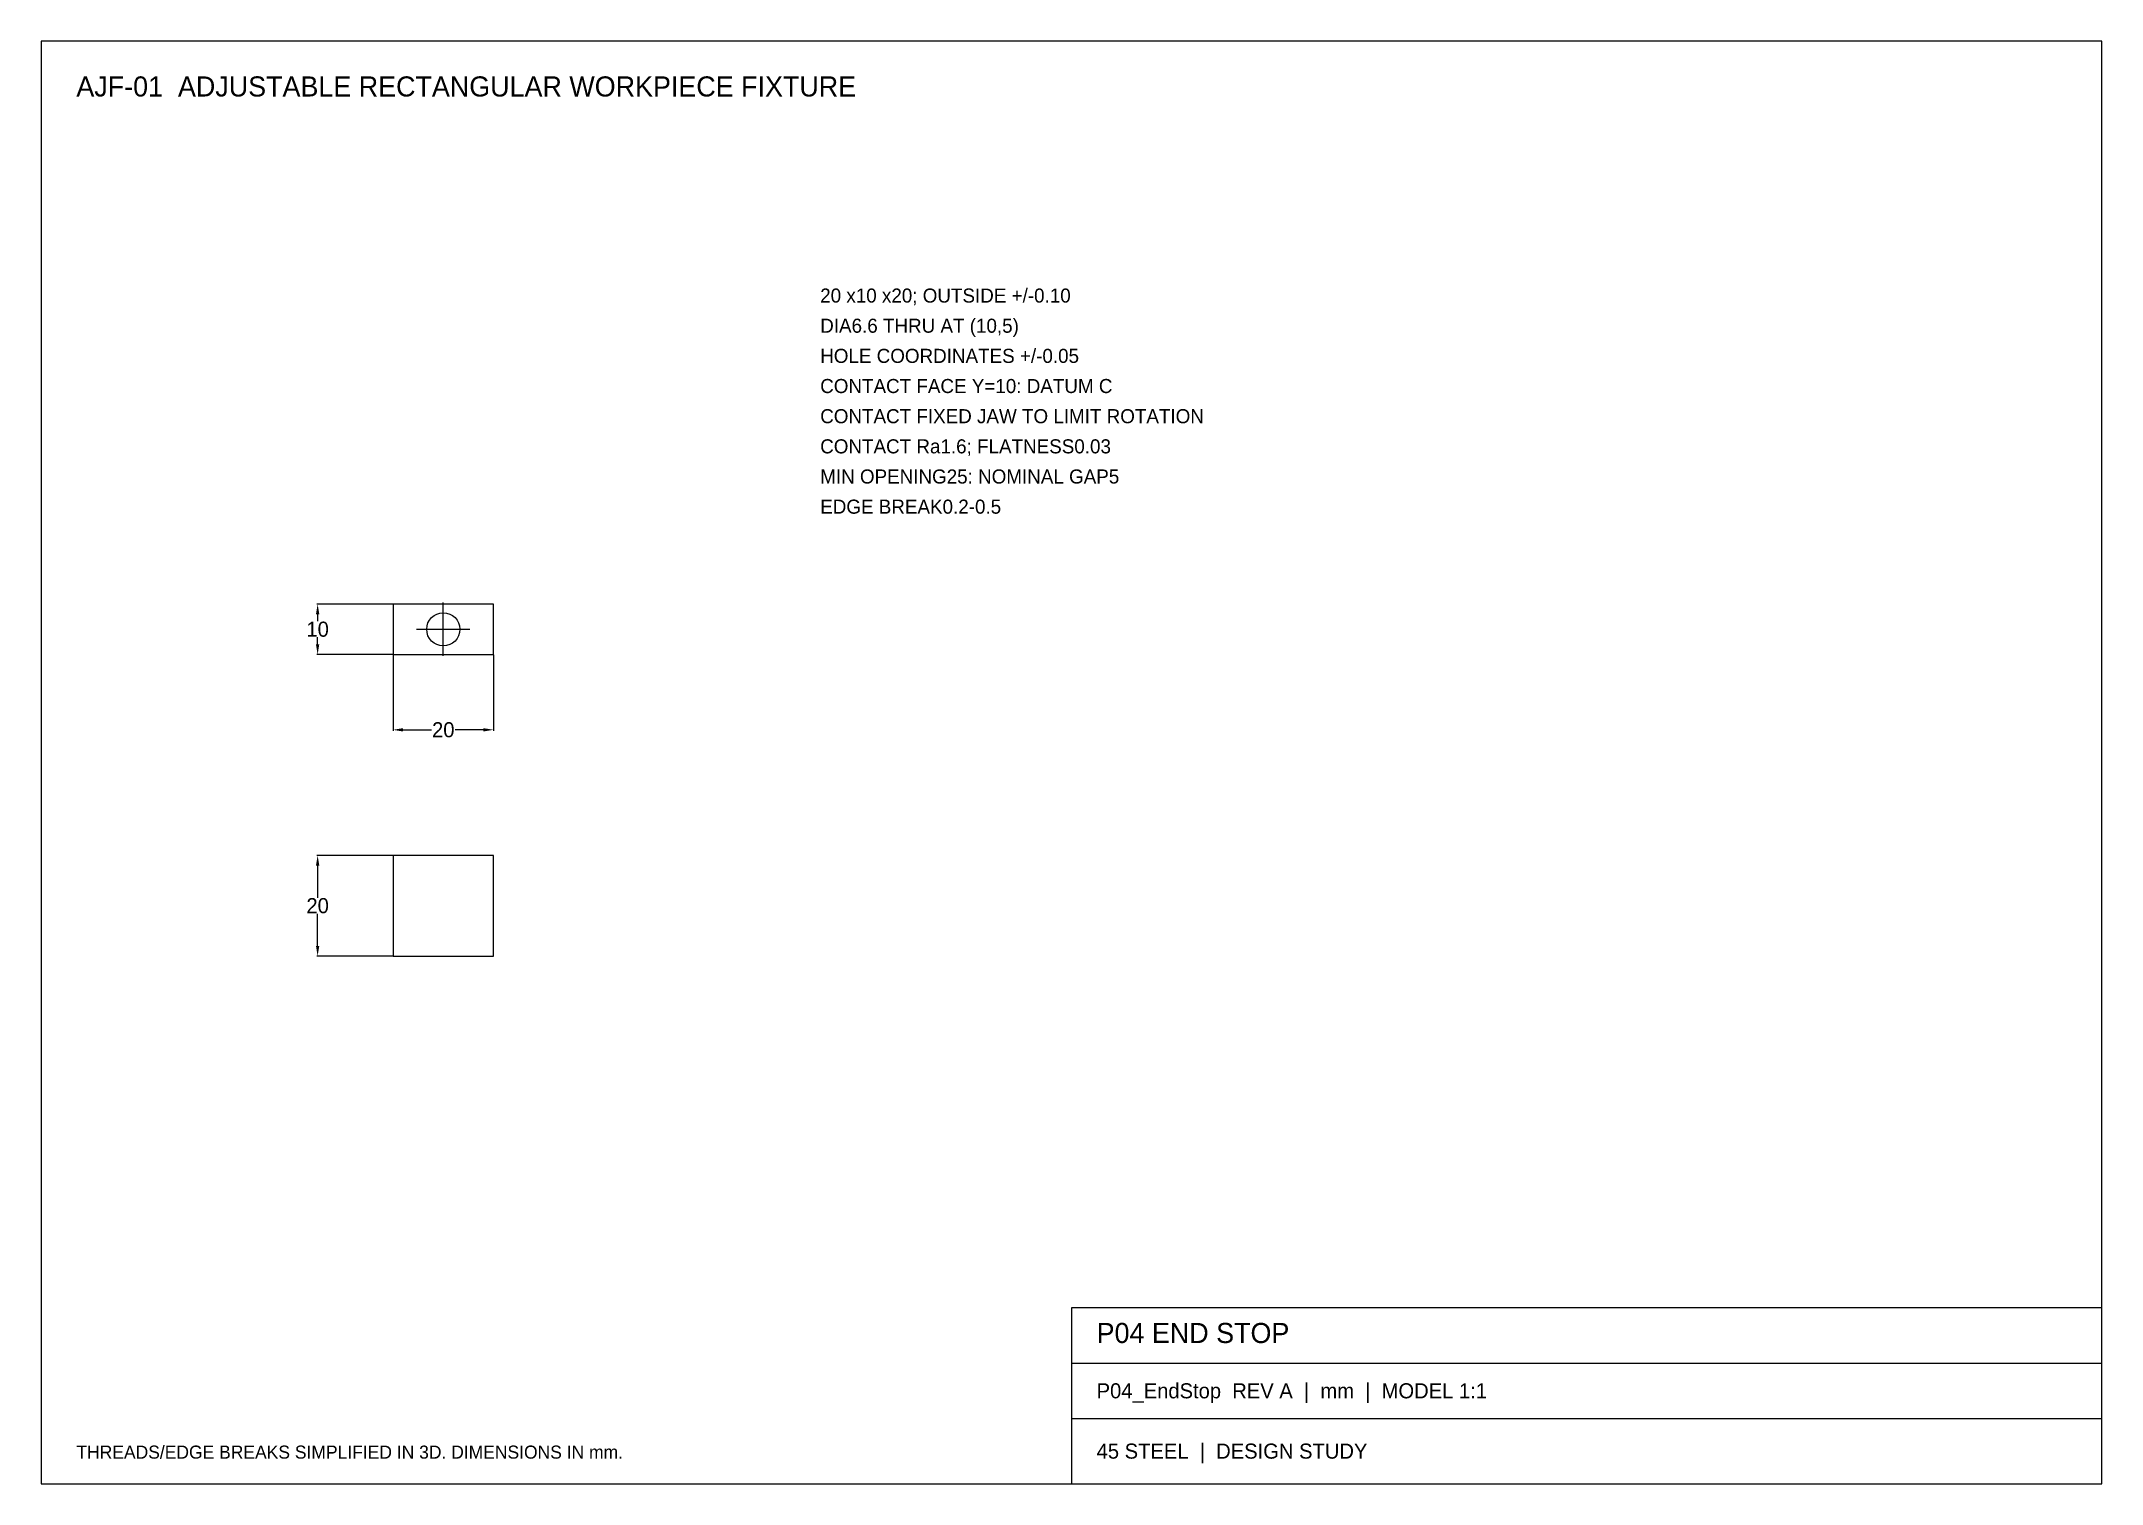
# Model space of a CAD drawing. Header units: millimetres. Extents: x 5 to 415, y 5 to 292.
import ezdxf

# ---------------------------------------------------------------- set-up
doc = ezdxf.new("R2010")
doc.units = ezdxf.units.MM
doc.header["$MEASUREMENT"] = 0
for name, color, linetype in [('CENTER', 3, 'Continuous'), ('FRAME', 7, 'Continuous'), ('NATIVE_DIM', 7, 'Continuous'), ('OUTLINE', 7, 'Continuous'), ('TEXT', 7, 'Continuous')]:
    doc.layers.add(name, color=color, linetype=linetype)
doc.dimstyles.get("Standard").update_dxf_attribs({"dimtxt": 0.18, "dimasz": 0.18, "dimexe": 0.18, "dimexo": 0.0625, "dimgap": 0.09, "dimtad": 0, "dimtih": 1, "dimtoh": 1, "dimdec": 4, "dimzin": 0, "dimdsep": 46, "dimtxsty": 'Standard', "dimcen": 0.09, "dimadec": 0, "dimazin": 0, "dimtfac": 1, "dimtdec": 4, "dimtofl": 0, "dimtmove": 0, "dimatfit": 3, "dimfxl": 1, "dimtolj": 1, "dimtzin": 0, "dimarcsym": 0})

# ---------------------------------------------------------------- blocks, each defined once
blk = doc.blocks.new('*D0')
at = {"layer": 'Defpoints', "color": 0, "linetype": 'Continuous', "transparency": 16777216}
for p in [(75, 170), (95, 170), (95, 155)]:
    blk.add_point(p, dxfattribs=at)
at = {"layer": 'NATIVE_DIM', "color": 0, "linetype": 'Continuous', "lineweight": -2, "transparency": 16777216}
for p, q in [((75, 169.94), (75, 154.82)), ((95, 169.94), (95, 154.82)), ((77, 155), (82.66, 155)), ((93, 155), (87.34, 155))]:
    blk.add_line(p, q, dxfattribs=at)
at = {"layer": 'NATIVE_DIM', "color": 0, "linetype": 'Continuous', "transparency": 16777216}
for points in [[(77, 155.33), (77, 154.67), (75, 155)], [(93, 155.33), (93, 154.67), (95, 155)]]:
    blk.add_solid(points, dxfattribs=at)
at = {"layer": 'NATIVE_DIM', "color": 0, "linetype": 'Continuous', "transparency": 16777216, "insert": (85, 155), "char_height": 3, "attachment_point": 5}
blk.add_mtext('\\A1;20', dxfattribs=at)
blk = doc.blocks.new('*D1')
at = {"layer": 'Defpoints', "color": 0, "linetype": 'Continuous', "transparency": 16777216}
for p in [(60, 180), (75, 180), (75, 170)]:
    blk.add_point(p, dxfattribs=at)
at = {"layer": 'NATIVE_DIM', "color": 0, "linetype": 'Continuous', "lineweight": -2, "transparency": 16777216}
for p, q in [((74.94, 180), (59.82, 180)), ((60, 178), (60, 176.59)), ((60, 172), (60, 173.41)), ((74.94, 170), (59.82, 170))]:
    blk.add_line(p, q, dxfattribs=at)
at = {"layer": 'NATIVE_DIM', "color": 0, "linetype": 'Continuous', "transparency": 16777216}
for points in [[(59.67, 178), (60.33, 178), (60, 180)], [(59.67, 172), (60.33, 172), (60, 170)]]:
    blk.add_solid(points, dxfattribs=at)
at = {"layer": 'NATIVE_DIM', "color": 0, "linetype": 'Continuous', "transparency": 16777216, "insert": (60, 175), "char_height": 3, "attachment_point": 5}
blk.add_mtext('\\A1;10', dxfattribs=at)
blk = doc.blocks.new('*D2')
at = {"layer": 'Defpoints', "color": 0, "linetype": 'Continuous', "transparency": 16777216}
for p in [(60, 130), (75, 130), (75, 110)]:
    blk.add_point(p, dxfattribs=at)
at = {"layer": 'NATIVE_DIM', "color": 0, "linetype": 'Continuous', "lineweight": -2, "transparency": 16777216}
for p, q in [((74.94, 130), (59.82, 130)), ((60, 128), (60, 121.59)), ((60, 112), (60, 118.41)), ((74.94, 110), (59.82, 110))]:
    blk.add_line(p, q, dxfattribs=at)
at = {"layer": 'NATIVE_DIM', "color": 0, "linetype": 'Continuous', "transparency": 16777216}
for points in [[(59.67, 128), (60.33, 128), (60, 130)], [(59.67, 112), (60.33, 112), (60, 110)]]:
    blk.add_solid(points, dxfattribs=at)
at = {"layer": 'NATIVE_DIM', "color": 0, "linetype": 'Continuous', "transparency": 16777216, "insert": (60, 120), "char_height": 3, "attachment_point": 5}
blk.add_mtext('\\A1;20', dxfattribs=at)

msp = doc.modelspace()

# ---------------------------------------------------------------- linework, layer by layer
at = {"layer": 'CENTER'}
for p, q in [((85, 169.7), (85, 180.3)), ((79.7, 175), (90.3, 175))]:
    msp.add_line(p, q, dxfattribs=at)
at = {"layer": 'FRAME'}
for p, q in [((415, 292), (5, 292)), ((5, 292), (5, 5)), ((415, 5), (415, 292)), ((415, 40), (210, 40)), ((210, 40), (210, 5)), ((415, 5), (415, 40)), ((210, 29), (415, 29)), ((210, 18), (415, 18)), ((5, 5), (415, 5)), ((210, 5), (415, 5))]:
    msp.add_line(p, q, dxfattribs=at)
at = {"layer": 'OUTLINE'}
for p, q in [((95, 180), (75, 180)), ((75, 180), (75, 170)), ((95, 170), (95, 180)), ((75, 170), (95, 170)), ((95, 130), (75, 130)), ((75, 130), (75, 110)), ((95, 110), (95, 130)), ((75, 110), (95, 110))]:
    msp.add_line(p, q, dxfattribs=at)
msp.add_circle((85, 175), 3.3, dxfattribs=at)

# ---------------------------------------------------------------- texts
at = {"layer": 'TEXT'}
for s, height, p in [('AJF-01  ADJUSTABLE RECTANGULAR WORKPIECE FIXTURE', 4, (12, 281)), ('20 x10 x20; OUTSIDE +/-0.10', 2.8, (160, 240)), ('DIA6.6 THRU AT (10,5)', 2.8, (160, 234)), ('HOLE COORDINATES +/-0.05', 2.8, (160, 228)), ('CONTACT FACE Y=10: DATUM C', 2.8, (160, 222)), ('CONTACT FIXED JAW TO LIMIT ROTATION', 2.8, (160, 216)), ('CONTACT Ra1.6; FLATNESS0.03', 2.8, (160, 210)), ('MIN OPENING25: NOMINAL GAP5', 2.8, (160, 204)), ('EDGE BREAK0.2-0.5', 2.8, (160, 198)), ('P04 END STOP', 4, (215, 33)), ('P04_EndStop  REV A  |  mm  |  MODEL 1:1', 3, (215, 22)), ('THREADS/EDGE BREAKS SIMPLIFIED IN 3D. DIMENSIONS IN mm.', 2.6, (12, 10)), ('45 STEEL  |  DESIGN STUDY', 3, (215, 10))]:
    msp.add_text(s, height=height, dxfattribs=at).set_placement(p)

# ---------------------------------------------------------------- dimensions: what is measured, and where the dimension line sits
at = {"layer": 'NATIVE_DIM', "linetype": 'Continuous'}
for p1, p2, distance, text, picture, middle in [((75, 170), (75, 180), 15, '10', '*D1', (60, 175)), ((75, 170), (95, 170), -15, '20', '*D0', (85, 155)), ((75, 110), (75, 130), 15, '20', '*D2', (60, 120))]:
    dim = msp.add_aligned_dim(p1=p1, p2=p2, distance=distance, text=text, dimstyle='Standard', override={"dimtxt": 3, "dimasz": 2}, dxfattribs=at)
    dim.commit()
    dim.dimension.update_dxf_attribs({"geometry": picture, "text_midpoint": middle})

doc.saveas('drawing.dxf')
